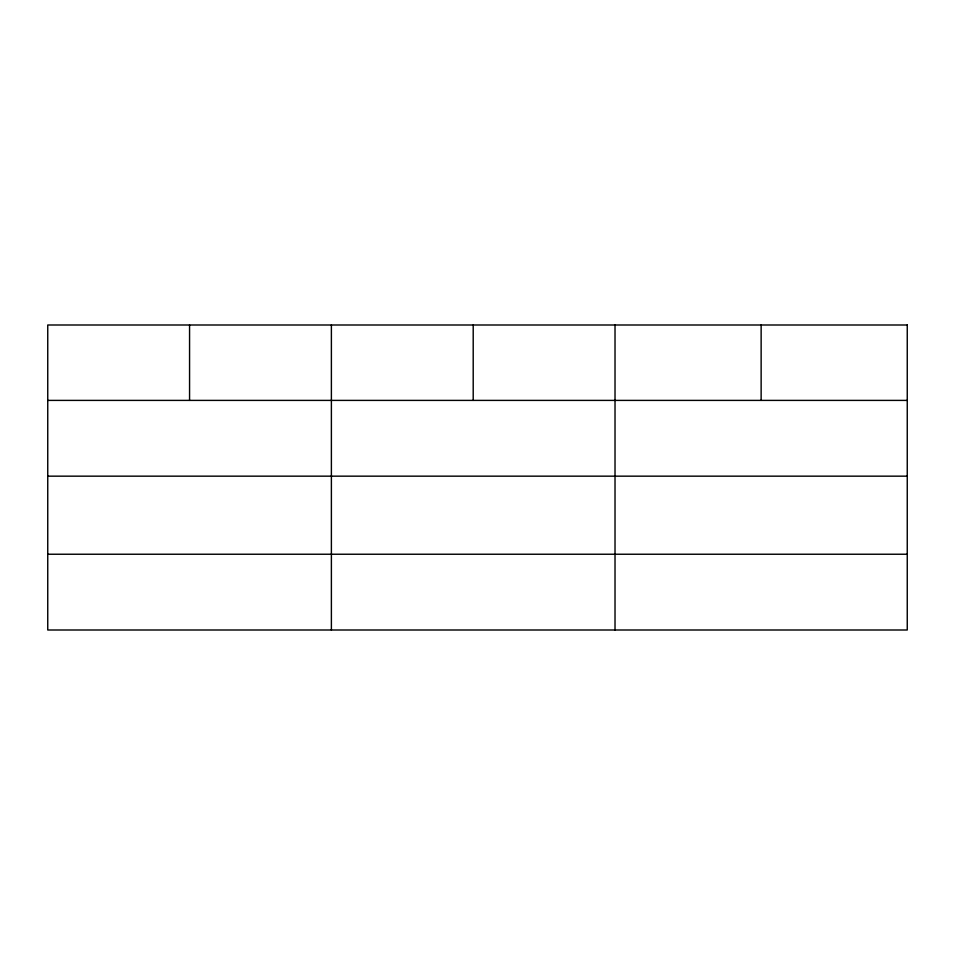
<?xml version="1.0" encoding="UTF-8"?>
<svg xmlns="http://www.w3.org/2000/svg" width="955" height="955" viewBox="0 0 955 955"><rect width="100%" height="100%" fill="white"/><g stroke="black" fill="none" stroke-linecap="round" stroke-linejoin="round"><path stroke-width="1.43" d="M47.75 400.396L907.25 400.396M47.75 476.163L907.25 476.163M47.75 554.234L907.25 554.234M761.135 324.998L761.135 400.396M615.02 324.998L615.02 630.002M473.202 324.998L473.202 400.396M331.385 324.998L331.385 630.002M189.568 324.998L189.568 400.396M907.25 324.998L47.75 324.998L47.75 630.002L907.25 630.002L907.25 324.998"/></g></svg>
